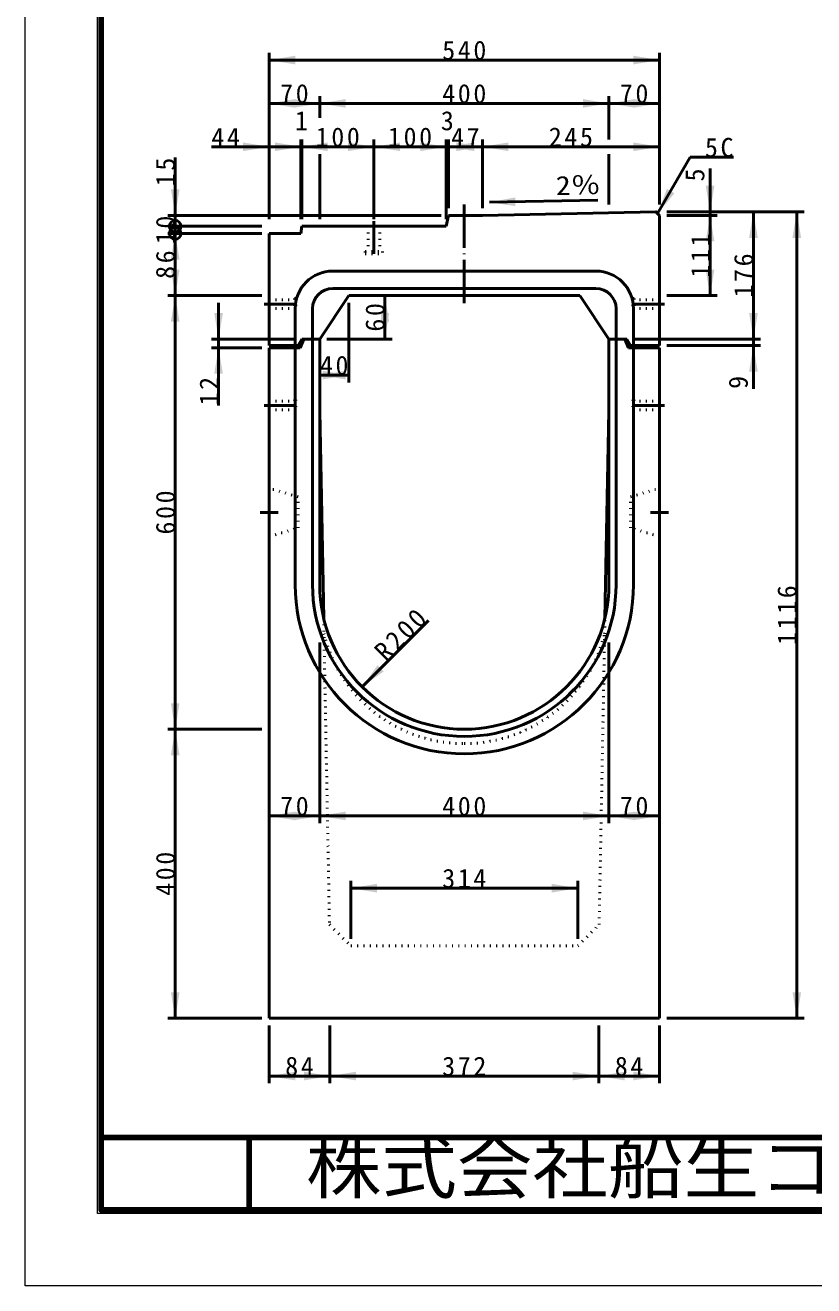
# Model space of a CAD drawing. Units: millimetres, scale not verified. Extents: x -2102 to 2102, y -1485 to 1485.
# Drawn here: x -2102 to -1011, y -1485 to 259 of the extents above; entities that cross this region are included whole.
import ezdxf
from ezdxf.enums import TextEntityAlignment as Align

# ---------------------------------------------------------------- set-up
doc = ezdxf.new("R2010")
doc.units = ezdxf.units.MM
doc.header["$LTSCALE"] = 5
doc.linetypes.add('DOTTED', pattern=[1.75, 0.25, -1.5])
doc.linetypes.add('LONG_DASHED_DOTTED', pattern=[15.25, 12, -1.5, 0.25, -1.5])
doc.layers.add('0-0_V-nasSTD', color=7, linetype='Continuous', lineweight=35)
doc.layers.add('0-1_0', color=7, linetype='Continuous', lineweight=50)
doc.styles.add('ＭＳ ゴシック', font='')
doc.styles.get('ＭＳ ゴシック').set_extended_font_data('MS Gothic')

msp = doc.modelspace()

# ---------------------------------------------------------------- linework, layer by layer
at = {"layer": '0-0_V-nasSTD', "lineweight": 50}
for p, q in [((-1694.971, 131.244), (-1694.971, 161.244)), ((-1764.971, 91.244), (-1720.971, 91.244)), ((-1694.971, 81.244), (-1694.971, -8.756)), ((-1294.971, 81.244), (-1294.971, 11.244)), ((-1764.971, -28.756), (-1720.971, -28.756)), ((-1719.971, -18.756), (-1720.971, -28.756))]:
    msp.add_line(p, q, dxfattribs=at)
at = {"layer": '0-0_V-nasSTD', "lineweight": 100}
msp.add_line((-1792.5, -1280), (-1792.5, -1380), dxfattribs=at)
at = {"layer": '0-0_V-nasSTD', "lineweight": 18}
for points in [[(-2102.5, -1485), (-2102.5, 1485), (2102.5, 1485), (2102.5, -1485)], [(-2002.5, -1385), (-2002.5, 1385), (2002.5, 1385), (2002.5, -1385)]]:
    msp.add_lwpolyline(points, close=True, dxfattribs=at)
at = {"layer": '0-0_V-nasSTD', "lineweight": 100}
msp.add_lwpolyline([(-1997.5, 1380), (-1997.5, -1380), (1997.5, -1380), (1997.5, 1380)], close=True, dxfattribs=at)
at = {"layer": '0-0_V-nasSTD', "lineweight": 50}
for centre in [(-1894.971, -18.756), (-1894.971, -28.756)]:
    msp.add_circle(centre, 8, dxfattribs=at)
at = {"layer": '0-0_V-nasSTD'}
for points in [[(-1764.971, 211.244), (-1728.971, 205.244), (-1728.971, 217.244)], [(-1260.971, 205.244), (-1260.971, 217.244), (-1224.971, 211.244)], [(-1764.971, 151.244), (-1728.971, 145.244), (-1728.971, 157.244)], [(-1730.971, 145.244), (-1730.971, 157.244), (-1694.971, 151.244)], [(-1694.971, 151.244), (-1658.971, 145.244), (-1658.971, 157.244)], [(-1330.971, 145.244), (-1330.971, 157.244), (-1294.971, 151.244)], [(-1294.971, 151.244), (-1258.971, 145.244), (-1258.971, 157.244)], [(-1260.971, 145.244), (-1260.971, 157.244), (-1224.971, 151.244)], [(-1800.971, 85.244), (-1800.971, 97.244), (-1764.971, 91.244)], [(-1756.971, 85.244), (-1756.971, 97.244), (-1720.971, 91.244)], [(-1719.971, 91.244), (-1683.971, 85.244), (-1683.971, 97.244)], [(-1655.971, 85.244), (-1655.971, 97.244), (-1619.971, 91.244)], [(-1619.971, 91.244), (-1583.971, 85.244), (-1583.971, 97.244)], [(-1555.971, 85.244), (-1555.971, 97.244), (-1519.971, 91.244)], [(-1516.971, 91.244), (-1480.971, 85.244), (-1480.971, 97.244)], [(-1505.971, 85.244), (-1505.971, 97.244), (-1469.971, 91.244)], [(-1469.971, 91.244), (-1433.971, 85.244), (-1433.971, 97.244)], [(-1260.971, 85.244), (-1260.971, 97.244), (-1224.971, 91.244)], [(-1160.971, 37.244), (-1154.971, 1.244), (-1148.971, 37.244)], [(-1900.971, 32.244), (-1894.971, -3.756), (-1888.971, 32.244)], [(-1460.357, 14.46), (-1424.489, 21.208), (-1424.239, 9.211)], [(-1227.471, -1.256), (-1214.667, 32.921), (-1204.275, 26.921)], [(-1100.971, -34.756), (-1094.971, 1.244), (-1088.971, -34.756)], [(-1040.971, -34.756), (-1034.971, 1.244), (-1028.971, -34.756)], [(-1160.971, -39.756), (-1154.971, -3.756), (-1148.971, -39.756)], [(-1900.971, -64.756), (-1894.971, -28.756), (-1888.971, -64.756)], [(-1900.971, -78.756), (-1894.971, -114.756), (-1888.971, -78.756)], [(-1160.971, -78.756), (-1154.971, -114.756), (-1148.971, -78.756)], [(-1900.971, -150.756), (-1894.971, -114.756), (-1888.971, -150.756)], [(-1610.971, -150.756), (-1604.971, -114.756), (-1598.971, -150.756)], [(-1840.971, -138.756), (-1834.971, -174.756), (-1828.971, -138.756)], [(-1610.971, -138.756), (-1604.971, -174.756), (-1598.971, -138.756)], [(-1100.971, -138.756), (-1094.971, -174.756), (-1088.971, -138.756)], [(-1840.971, -222.756), (-1834.971, -186.756), (-1828.971, -222.756)], [(-1100.971, -219.756), (-1094.971, -183.756), (-1088.971, -219.756)], [(-1694.971, -224.756), (-1658.971, -230.756), (-1658.971, -218.756)], [(-1690.971, -230.756), (-1690.971, -218.756), (-1654.971, -224.756)], [(-1636.392, -656.177), (-1615.179, -626.479), (-1606.694, -634.964)], [(-1900.971, -678.756), (-1894.971, -714.756), (-1888.971, -678.756)], [(-1900.971, -750.756), (-1894.971, -714.756), (-1888.971, -750.756)], [(-1764.971, -834.756), (-1728.971, -840.756), (-1728.971, -828.756)], [(-1730.971, -840.756), (-1730.971, -828.756), (-1694.971, -834.756)], [(-1694.971, -834.756), (-1658.971, -840.756), (-1658.971, -828.756)], [(-1330.971, -840.756), (-1330.971, -828.756), (-1294.971, -834.756)], [(-1294.971, -834.756), (-1258.971, -840.756), (-1258.971, -828.756)], [(-1260.971, -840.756), (-1260.971, -828.756), (-1224.971, -834.756)], [(-1651.971, -934.756), (-1615.971, -940.756), (-1615.971, -928.756)], [(-1373.971, -940.756), (-1373.971, -928.756), (-1337.971, -934.756)], [(-1900.971, -1078.756), (-1894.971, -1114.756), (-1888.971, -1078.756)], [(-1040.971, -1078.756), (-1034.971, -1114.756), (-1028.971, -1078.756)], [(-1764.971, -1194.756), (-1728.971, -1200.756), (-1728.971, -1188.756)], [(-1716.971, -1200.756), (-1716.971, -1188.756), (-1680.971, -1194.756)], [(-1680.971, -1194.756), (-1644.971, -1200.756), (-1644.971, -1188.756)], [(-1344.971, -1200.756), (-1344.971, -1188.756), (-1308.971, -1194.756)], [(-1308.971, -1194.756), (-1272.971, -1200.756), (-1272.971, -1188.756)], [(-1260.971, -1200.756), (-1260.971, -1188.756), (-1224.971, -1194.756)]]:
    msp.add_solid(points, dxfattribs=at)
at = {"layer": '0-1_0'}
for p, q in [((-1764.971, -8.756), (-1764.971, 221.244)), ((-1764.971, 211.244), (-1224.971, 211.244)), ((-1224.971, 11.244), (-1224.971, 221.244)), ((-1294.971, 101.244), (-1294.971, 161.244)), ((-1844.971, 91.244), (-1764.971, 91.244)), ((-1720.971, -8.756), (-1720.971, 101.244)), ((-1720.971, 91.244), (-1719.971, 91.244)), ((-1719.971, -8.756), (-1719.971, 101.244)), ((-1719.971, 91.244), (-1619.971, 91.244)), ((-1619.971, -8.756), (-1619.971, 101.244)), ((-1619.971, 91.244), (-1519.971, 91.244)), ((-1519.971, -8.756), (-1519.971, 101.244)), ((-1519.971, 91.244), (-1516.971, 91.244)), ((-1516.971, 6.244), (-1516.971, 101.244)), ((-1516.971, 91.244), (-1469.971, 91.244)), ((-1469.971, 6.244), (-1469.971, 101.244)), ((-1469.971, 91.244), (-1224.971, 91.244)), ((-1894.971, 76.244), (-1894.971, -3.756)), ((-1182.471, 76.687), (-1227.471, -1.256)), ((-1182.471, 76.687), (-1122.471, 76.687)), ((-1154.971, 61.244), (-1154.971, 1.244)), ((-1460.357, 14.46), (-1310.389, 17.584)), ((-1214.971, 1.244), (-1024.971, 1.244)), ((-1154.971, -3.756), (-1154.971, 1.244)), ((-1094.971, -174.756), (-1094.971, 1.244)), ((-1034.971, -1114.756), (-1034.971, 1.244)), ((-1526.971, -3.756), (-1904.971, -3.756)), ((-1894.971, -18.756), (-1894.971, -3.756)), ((-1516.971, -3.756), (-1519.971, -18.756)), ((-1516.971, -3.756), (-1469.971, -3.756)), ((-1224.971, -183.756), (-1224.971, -3.756)), ((-1214.971, -3.756), (-1144.971, -3.756)), ((-1154.971, -114.756), (-1154.971, -3.756)), ((-1774.971, -18.756), (-1904.971, -18.756)), ((-1774.971, -28.756), (-1904.971, -28.756)), ((-1894.971, -18.756), (-1894.971, -28.756)), ((-1894.971, -114.756), (-1894.971, -28.756)), ((-1764.971, -183.756), (-1764.971, -28.756)), ((-1519.971, -18.756), (-1719.971, -18.756)), ((-1312.971, -80.756), (-1676.971, -80.756)), ((-1774.971, -114.756), (-1904.971, -114.756)), ((-1654.971, -114.756), (-1694.971, -174.756)), ((-1312.971, -104.756), (-1676.971, -104.756)), ((-1654.971, -114.756), (-1334.971, -114.756)), ((-1604.971, -174.756), (-1604.971, -114.756)), ((-1334.971, -114.756), (-1294.971, -174.756)), ((-1214.971, -114.756), (-1144.971, -114.756)), ((-1834.971, -124.756), (-1834.971, -174.756)), ((-1728.971, -132.756), (-1728.971, -183.756)), ((-1704.971, -132.756), (-1704.971, -174.756)), ((-1654.971, -124.756), (-1654.971, -234.756)), ((-1284.971, -174.756), (-1284.971, -132.756)), ((-1260.971, -183.756), (-1260.971, -132.756)), ((-1729.971, -174.756), (-1844.971, -174.756)), ((-1774.971, -186.756), (-1844.971, -186.756)), ((-1834.971, -186.756), (-1834.971, -174.756)), ((-1834.971, -266.756), (-1834.971, -186.756)), ((-1721.971, -186.756), (-1764.971, -186.756)), ((-1764.971, -1114.756), (-1764.971, -186.756)), ((-1728.971, -514.756), (-1728.971, -186.756)), ((-1716.971, -174.756), (-1721.971, -186.756)), ((-1719.971, -174.756), (-1694.971, -174.756)), ((-1694.971, -174.756), (-1716.971, -174.756)), ((-1704.971, -514.756), (-1704.971, -174.756)), ((-1694.971, -174.756), (-1694.971, -514.756)), ((-1684.971, -174.756), (-1594.971, -174.756)), ((-1269.971, -174.756), (-1294.971, -174.756)), ((-1294.971, -174.756), (-1294.971, -514.756)), ((-1294.971, -174.756), (-1272.971, -174.756)), ((-1284.971, -174.756), (-1284.971, -514.756)), ((-1272.971, -174.756), (-1267.971, -186.756)), ((-1267.971, -186.756), (-1224.971, -186.756)), ((-1260.971, -186.756), (-1260.971, -514.756)), ((-1259.971, -174.756), (-1084.971, -174.756)), ((-1224.971, -1114.756), (-1224.971, -186.756)), ((-1214.971, -183.756), (-1084.971, -183.756)), ((-1094.971, -183.756), (-1094.971, -174.756)), ((-1094.971, -243.756), (-1094.971, -183.756)), ((-1694.971, -224.756), (-1654.971, -224.756)), ((-1694.971, -274.756), (-1689.556, -560.98)), ((-1300.386, -560.98), (-1294.971, -274.756)), ((-1636.392, -656.177), (-1544.468, -564.253)), ((-1694.971, -844.756), (-1694.971, -594.756)), ((-1294.971, -844.756), (-1294.971, -594.756)), ((-1774.971, -714.756), (-1904.971, -714.756)), ((-1651.971, -924.756), (-1651.971, -1004.756)), ((-1651.971, -934.756), (-1337.971, -934.756)), ((-1337.971, -924.756), (-1337.971, -1004.756)), ((-1774.971, -1114.756), (-1904.971, -1114.756)), ((-1764.971, -1114.756), (-1224.971, -1114.756)), ((-1214.971, -1114.756), (-1024.971, -1114.756)), ((-1764.971, -1124.756), (-1764.971, -1204.756)), ((-1680.971, -1124.756), (-1680.971, -1204.756)), ((-1308.971, -1124.756), (-1308.971, -1204.756)), ((-1224.971, -1124.756), (-1224.971, -1204.756)), ((-1308.971, -1194.756), (-1224.971, -1194.756))]:
    msp.add_line(p, q, dxfattribs=at)
at = {"layer": '0-1_0', "linetype": 'LONG_DASHED_DOTTED'}
for p, q in [((-1494.971, 11.244), (-1494.971, -129.756)), ((-1619.971, -11.756), (-1619.971, -56.756)), ((-1771.971, -126.756), (-1727.971, -126.756)), ((-1217.971, -126.756), (-1261.971, -126.756)), ((-1771.971, -266.756), (-1727.971, -266.756)), ((-1217.971, -266.756), (-1261.971, -266.756)), ((-1752.471, -414.756), (-1777.471, -414.756)), ((-1237.471, -414.756), (-1212.471, -414.756))]:
    msp.add_line(p, q, dxfattribs=at)
at = {"layer": '0-1_0', "linetype": 'DOTTED'}
for p, q in [((-1627.971, -18.756), (-1627.971, -53.756)), ((-1611.971, -18.756), (-1611.971, -53.756)), ((-1631.971, -53.756), (-1607.971, -53.756)), ((-1631.971, -53.756), (-1631.971, -56.756)), ((-1631.971, -56.756), (-1607.971, -56.756)), ((-1607.971, -53.756), (-1607.971, -56.756)), ((-1764.971, -120.756), (-1729.971, -120.756)), ((-1729.971, -118.756), (-1729.971, -134.756)), ((-1729.971, -118.756), (-1727.971, -118.756)), ((-1727.971, -118.756), (-1727.971, -134.756)), ((-1259.971, -118.756), (-1261.971, -118.756)), ((-1261.971, -118.756), (-1261.971, -134.756)), ((-1259.971, -118.756), (-1259.971, -134.756)), ((-1224.971, -120.756), (-1259.971, -120.756)), ((-1764.971, -132.756), (-1729.971, -132.756)), ((-1729.971, -134.756), (-1727.971, -134.756)), ((-1259.971, -134.756), (-1261.971, -134.756)), ((-1224.971, -132.756), (-1259.971, -132.756)), ((-1764.971, -260.756), (-1729.971, -260.756)), ((-1729.971, -258.756), (-1729.971, -274.756)), ((-1729.971, -258.756), (-1727.971, -258.756)), ((-1727.971, -258.756), (-1727.971, -274.756)), ((-1259.971, -258.756), (-1261.971, -258.756)), ((-1261.971, -258.756), (-1261.971, -274.756)), ((-1259.971, -258.756), (-1259.971, -274.756)), ((-1224.971, -260.756), (-1259.971, -260.756)), ((-1764.971, -272.756), (-1729.971, -272.756)), ((-1729.971, -274.756), (-1727.971, -274.756)), ((-1259.971, -274.756), (-1261.971, -274.756)), ((-1224.971, -272.756), (-1259.971, -272.756)), ((-1764.971, -381.256), (-1764.971, -448.256)), ((-1724.971, -393.256), (-1764.971, -381.256)), ((-1264.971, -393.256), (-1224.971, -381.256)), ((-1224.971, -381.256), (-1224.971, -448.256)), ((-1724.971, -436.256), (-1724.971, -393.256)), ((-1264.971, -436.256), (-1264.971, -393.256)), ((-1764.971, -448.256), (-1724.971, -436.256)), ((-1224.971, -448.256), (-1264.971, -436.256)), ((-1651.971, -1014.756), (-1337.971, -1014.756))]:
    msp.add_line(p, q, dxfattribs=at)
at = {"layer": '0-1_0', "lineweight": 100}
msp.add_line((-1997.5, -1280), (1997.5, -1280), dxfattribs=at)
at = {"layer": '0-1_0'}
for points in [[(-1764.971, 151.244), (-1694.971, 151.244), (-1294.971, 151.244), (-1224.971, 151.244)], [(-1469.971, -3.756), (-1229.971, 1.244), (-1224.971, -3.756)], [(-1894.971, -1114.756), (-1894.971, -714.756), (-1894.971, -114.756)], [(-1764.971, -183.756), (-1724.971, -183.756), (-1719.971, -174.756)], [(-1224.971, -183.756), (-1264.971, -183.756), (-1269.971, -174.756)], [(-1764.971, -834.756), (-1694.971, -834.756), (-1294.971, -834.756), (-1224.971, -834.756)], [(-1764.971, -1194.756), (-1680.971, -1194.756), (-1308.971, -1194.756)]]:
    msp.add_lwpolyline(points, dxfattribs=at)
at = {"layer": '0-1_0', "linetype": 'DOTTED'}
for points in [[(-1689.556, -560.98), (-1681.53, -985.196), (-1651.971, -1014.756)], [(-1337.971, -1014.756), (-1308.412, -985.196), (-1300.386, -560.98)]]:
    msp.add_lwpolyline(points, dxfattribs=at)
at = {"layer": '0-1_0'}
for centre, radius, start, end in [((-1676.971, -132.756), 52, 90, 180), ((-1312.971, -132.756), 52, 0, 90), ((-1676.971, -132.756), 28, 90, 180), ((-1312.971, -132.756), 28, 0, 90), ((-1494.971, -514.756), 234, 180, 270), ((-1494.971, -514.756), 210, 180, 270), ((-1494.971, -514.756), 200, 180, 270), ((-1494.971, -514.756), 234, 270, 0), ((-1494.971, -514.756), 210, 270, 0), ((-1494.971, -514.756), 200, 270, 0)]:
    msp.add_arc(centre, radius, start, end, dxfattribs=at)
at = {"layer": '0-1_0', "linetype": 'DOTTED'}
for start, end in [(193.86274, 270), (270, 346.13726)]:
    msp.add_arc((-1494.971, -534.756), 200, start, end, dxfattribs=at)

# ---------------------------------------------------------------- texts
at = {"layer": '0-0_V-nasSTD', "style": 'ＭＳ ゴシック'}
for s, p in [('1', (-1729.471, 106.244)), ('3', (-1527.471, 106.244))]:
    msp.add_text(s, height=26.39, dxfattribs=at).set_placement(p, align=Align.BOTTOM_LEFT)
at = {"layer": '0-0_V-nasSTD', "style": 'ＭＳ ゴシック', "width": 1.15}
msp.add_text('2％', height=26.39, rotation=1.193, dxfattribs=at).set_placement((-1367.977, 16.384), align=Align.BOTTOM_LEFT)
at = {"layer": '0-0_V-nasSTD', "style": 'ＭＳ ゴシック'}
for s, p in [('5', (-1154.971, 43.244)), ('9', (-1094.971, -243.756))]:
    msp.add_text(s, height=26.39, rotation=90, dxfattribs=at).set_placement(p, align=Align.BOTTOM_LEFT)
at = {"layer": '0-0_V-nasSTD', "style": 'ＭＳ ゴシック', "width": 1.1}
msp.add_text('株式会社船生コンクリート工業', height=69.65, dxfattribs=at).set_placement((-1714.221, -1377.45), align=Align.BOTTOM_LEFT)
at = {"layer": '0-0_V-nasSTD', "char_height": 26.39, "attachment_point": 7, "style": 'ＭＳ ゴシック'}
for s, insert in [('\\T1.2;540', (-1525.571, 211.244)), ('\\T1.2;70', (-1749.771, 151.244)), ('\\T1.2;400', (-1525.571, 151.244)), ('\\T1.2;70', (-1279.771, 151.244)), ('\\T1.2;44', (-1844.971, 91.244)), ('\\T1.2;100', (-1700.571, 91.244)), ('\\T1.2;100', (-1600.571, 91.244)), ('\\T1.2;47', (-1513.271, 91.244)), ('\\T1.2;245', (-1378.071, 91.244)), ('\\T1.2;5C', (-1162.071, 76.687)), ('\\T1.2;40', (-1694.771, -224.756)), ('\\T1.2;70', (-1749.771, -834.756)), ('\\T1.2;400', (-1525.571, -834.756)), ('\\T1.2;70', (-1279.771, -834.756)), ('\\T1.2;314', (-1525.571, -934.756)), ('\\T1.2;84', (-1742.771, -1194.756)), ('\\T1.2;372', (-1525.571, -1194.756)), ('\\T1.2;84', (-1286.771, -1194.756))]:
    msp.add_mtext(s, dxfattribs=dict(at, insert=insert))
for s, insert, rotation in [('\\T1.2;15', (-1894.971, 36.644), 90), ('\\T1.2;10', (-1894.971, -43.556), 90), ('\\T1.2;111', (-1154.971, -89.856), 90), ('\\T1.2;86', (-1894.971, -91.556), 90), ('\\T1.2;176', (-1094.971, -117.356), 90), ('\\T1.2;60', (-1604.971, -164.556), 90), ('\\T1.2;12', (-1834.971, -266.756), 90), ('\\T1.2;600', (-1894.971, -445.356), 90), ('\\T1.2;1116', (-1034.971, -598.156), 90), ('\\T1.2;R200', (-1603.017, -622.802), 45), ('\\T1.2;400', (-1894.971, -945.356), 90)]:
    msp.add_mtext(s, dxfattribs=dict(at, insert=insert, rotation=rotation))

doc.saveas('drawing.dxf')
